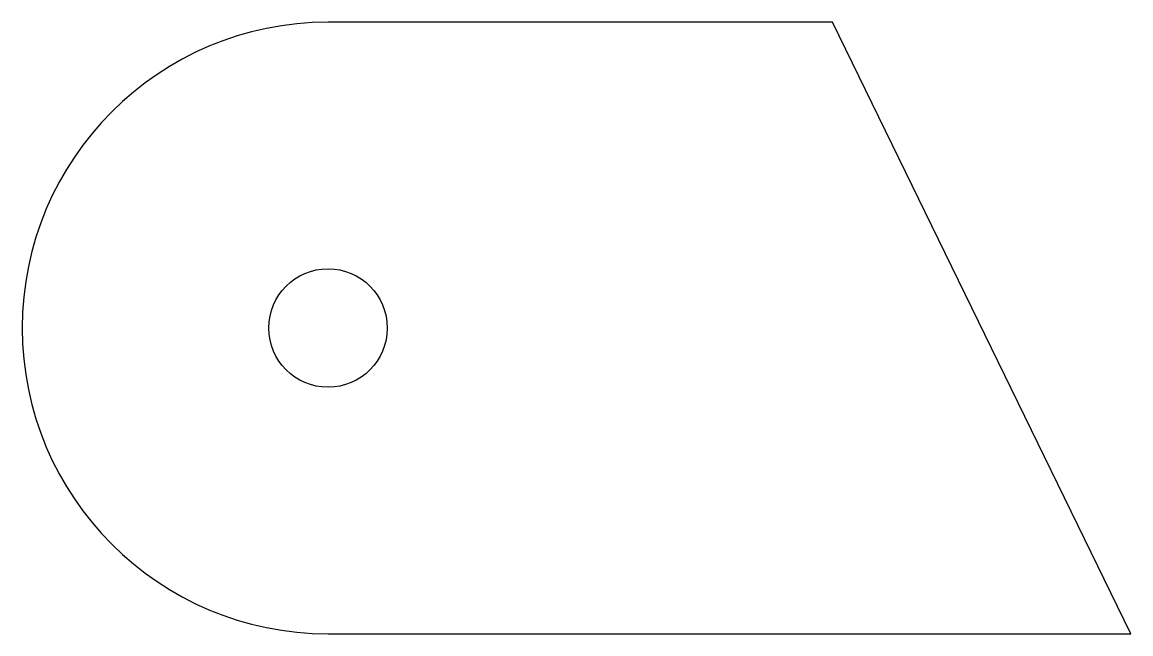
# Model space of a CAD drawing. Header units: inches. Extents: x 2 to 3.81, y 2 to 3.
import ezdxf

# ---------------------------------------------------------------- set-up
doc = ezdxf.new("R2010")
doc.units = ezdxf.units.IN
doc.header["$MEASUREMENT"] = 0
doc.layers.get('0').update_dxf_attribs({"linetype": 'CONTINUOUS'})

msp = doc.modelspace()

# ---------------------------------------------------------------- linework, layer by layer
for p, q in [((3.3248, 3, 0.1), (2.5, 3, 0.1)), ((3.8125, 2, 0.1), (3.3248, 3, 0.1)), ((2.5, 2, 0.1), (3.8125, 2, 0.1))]:
    msp.add_line(p, q)
msp.add_circle((2.5, 2.5), 0.0968)
msp.add_arc((2.5, 2.5, 0.1), 0.5, 90, 270)

doc.saveas('drawing.dxf')
